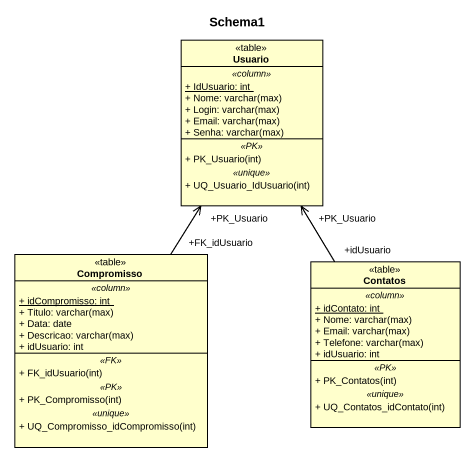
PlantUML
@startuml
title Schema1
hide circle
hide empty members
skinparam classAttributeIconSize 0
class Usuario <<table>> {
  .. <<column>> ..
  {static} + IdUsuario: int
  {field} + Nome: varchar(max)
  {field} + Login: varchar(max)
  {field} + Email: varchar(max)
  {field} + Senha: varchar(max)
  .. <<PK>> ..
  + PK_Usuario(int)
  .. <<unique>> ..
  + UQ_Usuario_IdUsuario(int)
}
class Compromisso <<table>> {
  .. <<column>> ..
  {static} + idCompromisso: int
  {field} + Titulo: varchar(max)
  + Data: date
  {field} + Descricao: varchar(max)
  + idUsuario: int
  .. <<FK>> ..
  + FK_idUsuario(int)
  .. <<PK>> ..
  + PK_Compromisso(int)
  .. <<unique>> ..
  + UQ_Compromisso_idCompromisso(int)
}
class Contatos <<table>> {
  .. <<column>> ..
  {static} + idContato: int
  {field} + Nome: varchar(max)
  {field} + Email: varchar(max)
  {field} + Telefone: varchar(max)
  + idUsuario: int
  .. <<PK>> ..
  + PK_Contatos(int)
  .. <<unique>> ..
  + UQ_Contatos_idContato(int)
}
Compromisso "+FK_idUsuario" -up-> "+PK_Usuario" Usuario
Contatos "+idUsuario" -up-> "+PK_Usuario" Usuario
@enduml
